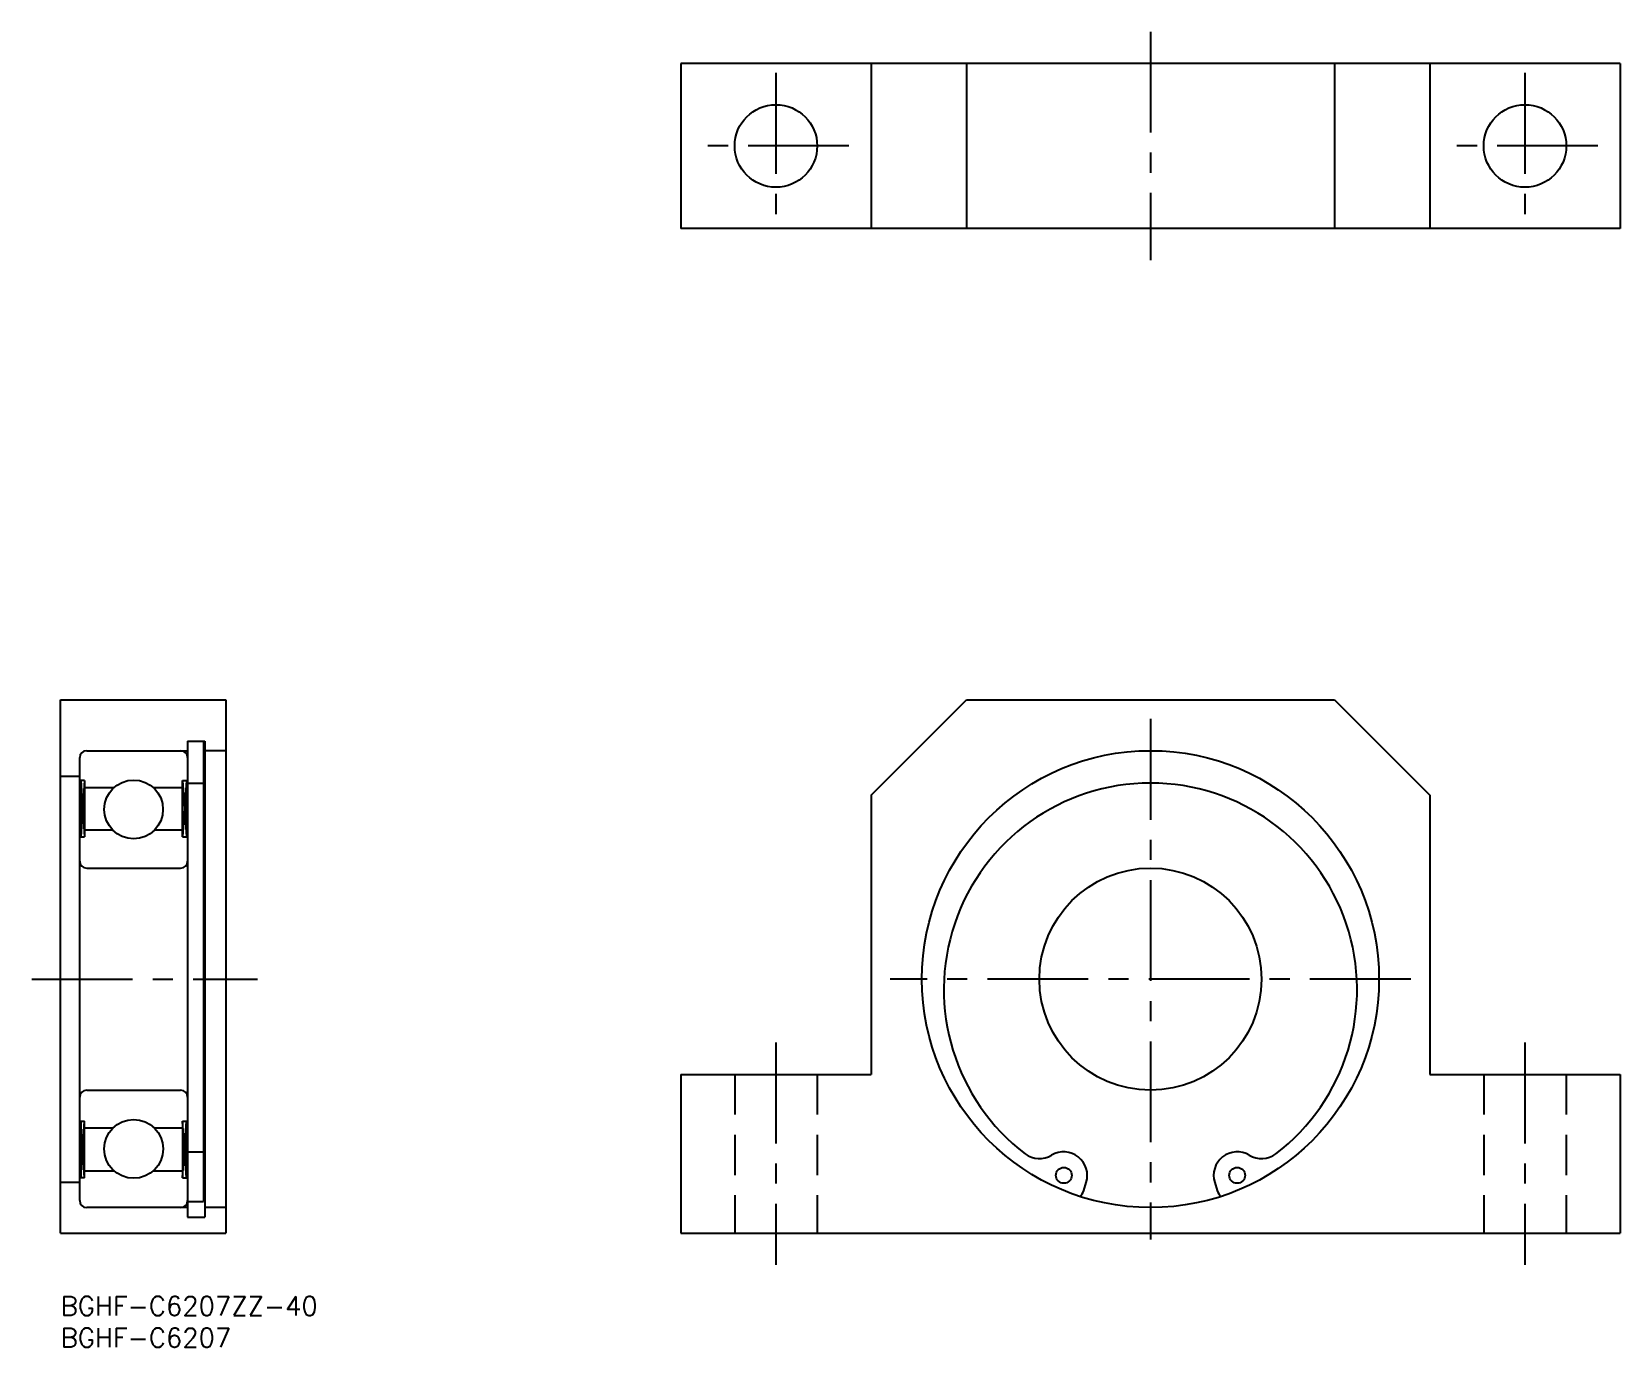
# Model space of a CAD drawing. Extents: x -5 to 246, y -8 to 199.
import ezdxf

# ---------------------------------------------------------------- set-up
doc = ezdxf.new("R2010")
doc.units = 0
doc.header["$LTSCALE"] = 0.5
doc.linetypes.add('CENTER', pattern=[50.8, 31.75, -6.35, 6.35, -6.35])
doc.linetypes.add('DASHED', pattern=[19.05, 12.7, -6.35])
for name, color, linetype in [('MSM_CENTER', 1, 'CENTER'), ('MSM_CONTINUOUS', 7, 'CONTINUOUS'), ('MSM_DASHED', 4, 'DASHED'), ('MSM_NARROW', 5, 'CONTINUOUS'), ('MSM_PART_NUMBER', 7, 'CONTINUOUS')]:
    doc.layers.add(name, color=color, linetype=linetype)
doc.styles.get("Standard").update_dxf_attribs({"font": 'txt.shx', "height": 3, "bigfont": 'bigfont.shx'})

msp = doc.modelspace()

# ---------------------------------------------------------------- linework, layer by layer
at = {"layer": 'MSM_CENTER'}
for p, q in [((171.68, 199.28), (171.68, 163.28)), ((112.68, 192.78), (112.68, 169.78)), ((230.68, 192.78), (230.68, 169.78)), ((124.18, 181.28), (101.18, 181.28)), ((242.18, 181.28), (219.18, 181.28)), ((171.68, 91), (171.68, 9)), ((-4.55, 50), (31, 50)), ((212.68, 50), (130.68, 50)), ((112.68, 40), (112.68, 5)), ((230.68, 40), (230.68, 5))]:
    msp.add_line(p, q, dxfattribs=at)
at = {"layer": 'MSM_CONTINUOUS'}
for p, q in [((97.68, 194.28), (97.68, 168.28)), ((245.68, 194.28), (97.68, 194.28)), ((127.68, 194.28), (127.68, 168.28)), ((142.68, 194.28), (142.68, 168.28)), ((200.68, 194.28), (200.68, 168.28)), ((215.68, 194.28), (215.68, 168.28)), ((245.68, 194.28), (245.68, 168.28)), ((245.68, 168.28), (97.68, 168.28)), ((0, 94), (26, 94)), ((0, 10), (0, 94)), ((26, 94), (26, 10)), ((127.68, 79), (142.68, 94)), ((142.68, 94), (200.68, 94)), ((200.68, 94), (215.68, 79)), ((4.1, 86), (20, 86)), ((20, 87.5), (20, 12.5)), ((20, 87.5, 1.25), (22.7, 87.5, 1.25)), ((22.5, 87.5, 0.75), (22.5, 14.96, 0.75)), ((22.7, 87.5), (22.7, 12.5)), ((26, 86, 1.25), (22.7, 86, 1.25)), ((3, 15.1), (3, 84.9)), ((0, 82), (3, 82)), ((3.78, 81.32), (3, 81.32)), ((3.2, 72.4), (3.2, 81.32)), ((3.78, 81.32), (3.78, 72.4)), ((3.78, 80.2), (8.42, 80.2)), ((14.58, 80.2), (19.22, 80.2)), ((19.22, 81.32), (20, 81.32)), ((19.22, 72.4), (19.22, 81.32)), ((19.8, 81.32), (19.8, 72.4)), ((20, 80.9, 1.25), (22.5, 80.9, 1.25)), ((127.68, 79), (127.68, 35)), ((215.68, 79), (215.68, 35)), ((8.21, 73.5), (3.78, 73.5)), ((19.22, 73.5), (14.79, 73.5)), ((3, 72.4), (3.78, 72.4)), ((19.22, 72.4), (20, 72.4)), ((4.1, 67.5), (18.9, 67.5)), ((97.68, 35), (97.68, 10)), ((97.68, 35), (127.68, 35)), ((215.68, 35), (245.68, 35)), ((245.68, 35), (245.68, 10)), ((4.1, 32.5), (18.9, 32.5)), ((3, 27.6), (3.78, 27.6)), ((3.2, 27.6), (3.2, 18.68)), ((3.78, 18.68), (3.78, 27.6)), ((19.22, 27.6), (19.22, 18.68)), ((19.22, 27.6), (20, 27.6)), ((19.8, 18.68), (19.8, 27.6)), ((8.21, 26.5), (3.78, 26.5)), ((19.22, 26.5), (14.79, 26.5)), ((20, 22.78, 1.25), (22.5, 22.78, 1.25)), ((0, 18), (3, 18)), ((3.78, 18.68), (3, 18.68)), ((3.78, 19.8), (8.42, 19.8)), ((14.58, 19.8), (19.22, 19.8)), ((19.22, 18.68), (20, 18.68)), ((161.16, 16.71), (161.56, 17.96)), ((181.8, 17.96), (182.2, 16.71)), ((20, 14), (4.1, 14)), ((20, 14.96, 1.25), (22.5, 14.96, 1.25)), ((26, 14), (22.7, 14)), ((20, 12.5, 1.25), (22.7, 12.5, 1.25)), ((0, 10), (26, 10)), ((97.68, 10), (245.68, 10))]:
    msp.add_line(p, q, dxfattribs=at)
for centre, radius in [((112.68, 181.28), 6.5), ((230.68, 181.28), 6.5), ((171.68, 50), 36), ((11.5, 76.75), 4.62), ((171.68, 50), 17.5), ((11.5, 23.25), 4.63), ((158.03, 19.08), 1.25), ((185.33, 19.08), 1.25)]:
    msp.add_circle(centre, radius, dxfattribs=at)
for centre, radius, start, end in [((4.1, 84.9), 1.1, 90, 180), ((18.9, 84.9), 1.1, 0, 90), ((171.68, 48.35), 32.55, 307.3152, 232.6848), ((4.1, 68.6), 1.1, 180, 270), ((18.9, 68.6), 1.1, 270, 0), ((4.1, 31.4), 1.1, 90, 180), ((18.9, 31.4), 1.1, 0, 90), ((158.03, 19.08), 3.7, 342.4658, 121.2494), ((185.33, 19.08), 3.7, 58.7506, 197.5342), ((154.19, 25.41), 3.7, 232.6848, 301.2494), ((189.17, 25.41), 3.7, 238.7506, 307.3152), ((4.1, 15.1), 1.1, 180, 270), ((18.9, 15.1), 1.1, 270, 0), ((158.78, 17.46), 2.5, 316.6541, 342.4658), ((184.58, 17.46), 2.5, 197.5342, 223.3459)]:
    msp.add_arc(centre, radius, start, end, dxfattribs=at)
at = {"layer": 'MSM_DASHED'}
for p, q in [((106.18, 35), (106.18, 10)), ((119.18, 35), (119.18, 10)), ((224.18, 35), (224.18, 10)), ((237.18, 35), (237.18, 10))]:
    msp.add_line(p, q, dxfattribs=at)
at = {"layer": 'MSM_NARROW'}
for p, q in [((3.2, 81.32), (3.78, 72.4)), ((3.78, 81.32), (3.2, 72.4)), ((19.22, 81.32), (19.8, 72.4)), ((19.8, 81.32), (19.22, 72.4)), ((3.2, 18.68), (3.78, 27.6)), ((3.78, 18.68), (3.2, 27.6)), ((19.22, 18.68), (19.8, 27.6)), ((19.8, 18.68), (19.22, 27.6))]:
    msp.add_line(p, q, dxfattribs=at)

# ---------------------------------------------------------------- texts
at = {"layer": 'MSM_PART_NUMBER'}
for s, p in [('BGHF-C6207ZZ-40', (0, -3)), ('BGHF-C6207', (0, -8))]:
    msp.add_text(s, height=3, dxfattribs=at).set_placement(p)

doc.saveas('drawing.dxf')
